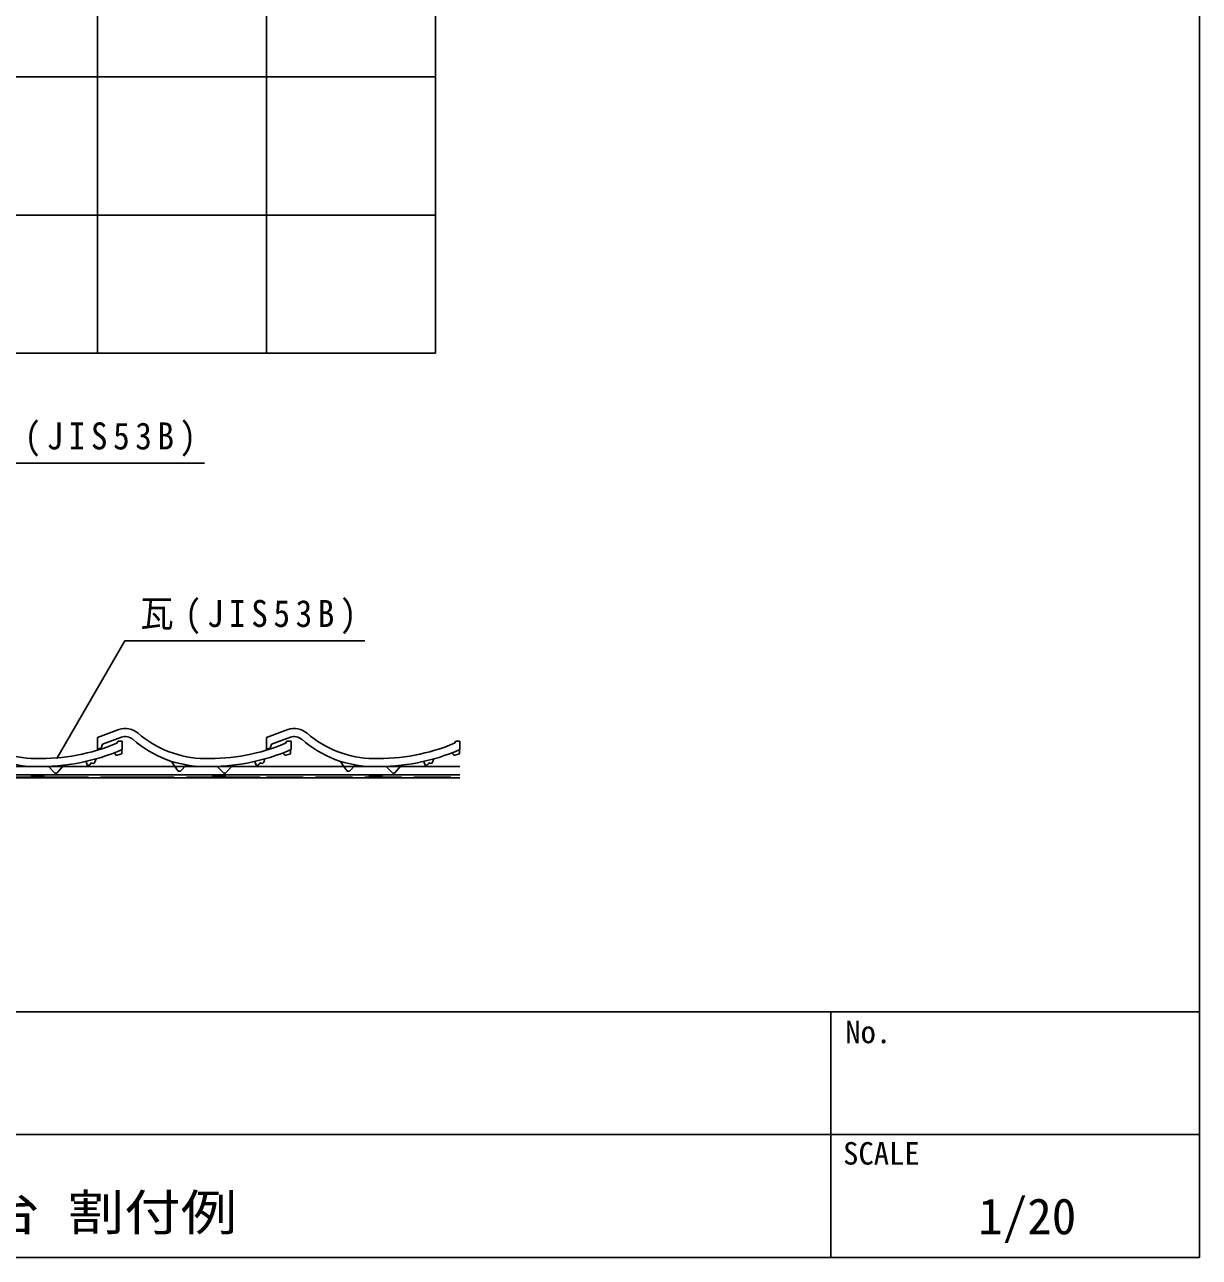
# Model space of a CAD drawing. Units: millimetres on the paper, enlarged 10 times, with parts at other scales. Extents: x -4356 to 3884, y -2974 to 2806.
# Drawn here: x -1273 to -316, y -2974 to -1971 of the extents above; entities that cross this region are included whole.
import ezdxf
from ezdxf.enums import TextEntityAlignment as Align

# ---------------------------------------------------------------- set-up
doc = ezdxf.new("R2010")
doc.units = ezdxf.units.MM
doc.header["$LTSCALE"] = 10
doc.linetypes.add('DASHED3', pattern=[4, 3, -1])
doc.linetypes.add('LONG_DASHED1', pattern=[7, 6, -1])
doc.layers.add('2-0', color=4, linetype='Continuous')
doc.layers.add('F-0', color=7, linetype='Continuous')
doc.styles.add('ＭＳ ゴシック', font='')
doc.styles.get('ＭＳ ゴシック').set_extended_font_data('MS Gothic')

msp = doc.modelspace()

# ---------------------------------------------------------------- linework, layer by layer
at = {"layer": '2-0'}
for p, q in [((-1213.21, -804.79), (-1213.21, -2238.44)), ((-1075.71, -804.79), (-1075.71, -2238.44)), ((-938.21, -804.79), (-938.21, -2238.44)), ((-3550.71, -2013.44), (-938.21, -2013.44)), ((-3550.71, -2125.94), (-938.21, -2125.94)), ((-3550.71, -2238.44), (-938.21, -2238.44)), ((-1195.87, -2544.84), (-1213.21, -2551.16)), ((-1058.37, -2544.84), (-1075.71, -2551.16)), ((-1213.21, -2551.16), (-1213.21, -2560.97)), ((-1209.14, -2556.6), (-1210.21, -2559.94)), ((-1193.64, -2550.95), (-1209.14, -2556.6)), ((-1196.51, -2554.16), (-1197.63, -2555.98)), ((-1196.51, -2554.16), (-1193.21, -2554.16)), ((-1193.21, -2554.16), (-1193.21, -2561.17)), ((-1075.71, -2551.16), (-1075.71, -2560.97)), ((-1075.71, -2551.16), (-1075.71, -2560.97)), ((-1071.64, -2556.6), (-1072.71, -2559.94)), ((-1056.14, -2550.95), (-1071.64, -2556.6)), ((-1059.01, -2554.16), (-1060.13, -2555.98)), ((-1059.01, -2554.16), (-1055.71, -2554.16)), ((-1055.71, -2554.16), (-1055.71, -2561.17)), ((-921.51, -2554.16), (-922.63, -2555.98)), ((-921.51, -2554.16), (-918.21, -2554.16)), ((-918.21, -2554.16), (-918.21, -2561.17)), ((-1215.4, -2571.47), (-1214.42, -2568.51)), ((-1210.21, -2559.94), (-1213.21, -2560.73)), ((-1199.08, -2563.52), (-1198.93, -2564.86)), ((-1197.31, -2565.64), (-1193.5, -2564.63)), ((-1193.5, -2561.29), (-1193.5, -2564.63)), ((-1077.9, -2571.47), (-1076.92, -2568.51)), ((-1072.71, -2559.94), (-1075.71, -2560.73)), ((-1061.58, -2563.52), (-1061.43, -2564.86)), ((-1059.81, -2565.64), (-1056, -2564.63)), ((-1056, -2561.29), (-1056, -2564.63)), ((-940.4, -2571.47), (-939.42, -2568.51)), ((-924.08, -2563.52), (-923.93, -2564.86)), ((-922.31, -2565.64), (-918.5, -2564.63)), ((-918.5, -2561.29), (-918.5, -2564.63)), ((-1350.71, -2574.92), (-1055.71, -2574.92)), ((-1247.89, -2580.3), (-1253.21, -2574.81)), ((-1246.45, -2580.3), (-1240.71, -2573.83)), ((-1221.6, -2573.66), (-1222.6, -2570.68)), ((-1147.48, -2578.6), (-1153.21, -2570.57)), ((-1147.48, -2578.6), (-1145.71, -2578.6)), ((-1145.71, -2578.6), (-1140.71, -2573.65)), ((-1110.39, -2580.3), (-1115.71, -2574.81)), ((-1084.1, -2573.66), (-1085.1, -2570.68)), ((-1075.71, -2574.92), (-918.21, -2574.92)), ((-1009.98, -2578.6), (-1015.71, -2570.57)), ((-1009.98, -2578.6), (-1008.21, -2578.6)), ((-1008.21, -2578.6), (-1003.21, -2573.65)), ((-972.89, -2580.3), (-978.21, -2574.81)), ((-971.45, -2580.3), (-965.71, -2573.83)), ((-946.6, -2573.66), (-947.6, -2570.68)), ((-1350.71, -2581.75), (-1055.71, -2581.75)), ((-1350.71, -2584.03), (-1055.71, -2584.03)), ((-1266.89, -2581.92), (-1266.89, -2583.42)), ((-1256.89, -2581.92), (-1266.89, -2581.92)), ((-1247.89, -2580.3), (-1246.45, -2580.3)), ((-1075.71, -2581.75), (-918.21, -2581.75)), ((-1075.71, -2584.03), (-918.21, -2584.03)), ((-991.89, -2581.92), (-991.89, -2583.42)), ((-981.89, -2581.92), (-991.89, -2581.92)), ((-972.89, -2580.3), (-971.45, -2580.3))]:
    msp.add_line(p, q, dxfattribs=at)
at = {"layer": '2-0', "color": 7}
msp.add_line((-3550.71, -2584.03), (-938.21, -2584.03), dxfattribs=at)
at = {"layer": '2-0', "linetype": 'LONG_DASHED1'}
msp.add_line((-1350.71, -2583.61), (-1055.71, -2583.61), dxfattribs=at)
at = {"layer": '2-0', "linetype": 'DASHED3'}
msp.add_line((-1075.71, -2583.61), (-918.21, -2583.61), dxfattribs=at)
at = {"layer": '2-0'}
for points in [[(-1397.26, -2196.75), (-1321.52, -2327.94), (-1126.09, -2327.94)], [(-1246.34, -2568.36), (-1190.98, -2472.48), (-995.56, -2472.48)], [(-1110.39, -2580.3), (-1108.95, -2580.3), (-1103.21, -2573.83)], [(-1266.89, -2583.42), (-1256.89, -2583.42), (-1256.89, -2581.92)], [(-991.89, -2583.42), (-981.89, -2583.42), (-981.89, -2581.92)]]:
    msp.add_lwpolyline(points, dxfattribs=at)
msp.add_lwpolyline([(-1109.41, -2581.92), (-1119.41, -2581.92), (-1119.41, -2583.42), (-1109.41, -2583.42)], close=True, dxfattribs=at)
for centre, radius, start, end in [((-1262.14, -2483.16), 85.27, 229.35539, 269.0526), ((-1190.64, -2559.97), 16, 49.17389, 109.06519), ((-1124.64, -2483.16), 85.27, 229.35539, 269.0526), ((-1053.14, -2559.97), 16, 49.17389, 109.06519), ((-987.14, -2483.16), 85.27, 229.35539, 269.0526), ((-1263.25, -2486.08), 88.84, 228.618, 269.5943), ((-1260.13, -2405.62), 162.83, 268.79489, 292.5694), ((-1190.64, -2559.97), 9.5, 49.17389, 109.06519), ((-1125.75, -2486.08), 88.84, 228.618, 269.5943), ((-1122.63, -2405.62), 162.83, 268.79489, 292.5694), ((-1053.14, -2559.97), 9.5, 49.17389, 109.06519), ((-988.25, -2486.08), 88.84, 228.618, 269.5943), ((-985.13, -2405.62), 162.83, 268.79489, 292.5694), ((-1260.13, -2405.62), 169.33, 268.79489, 293.27849), ((-1197.64, -2564.25), 1.43, 205.23099, 283.35719), ((-1122.63, -2405.62), 169.33, 268.79489, 293.27849), ((-1060.14, -2564.25), 1.43, 205.23099, 283.35719), ((-985.13, -2405.62), 169.33, 268.79489, 293.27849), ((-922.64, -2564.25), 1.43, 205.23099, 283.35719), ((-1220.73, -2571.62), 2.21, 246.91379, 355.81259), ((-1217.1, -2570.31), 2.06, 225.85519, 325.69739), ((-1083.23, -2571.62), 2.21, 246.91379, 355.81259), ((-1079.6, -2570.31), 2.06, 225.85519, 325.69739), ((-945.73, -2571.62), 2.21, 246.91379, 355.81259), ((-942.1, -2570.31), 2.06, 225.85519, 325.69739)]:
    msp.add_arc(centre, radius, start, end, dxfattribs=at)
at = {"layer": 'F-0', "color": 5}
for p, q in [((-316.26, -164.5), (-316.26, -2974.5)), ((-4356.26, -2774.5), (-316.26, -2774.5)), ((-316.26, -2974.5), (-4356.26, -2974.5))]:
    msp.add_line(p, q, dxfattribs=at)
at = {"layer": 'F-0', "color": 2}
for p, q in [((-616.26, -2774.5), (-616.26, -2974.5)), ((-1816.26, -2874.5), (-316.26, -2874.5))]:
    msp.add_line(p, q, dxfattribs=at)

# ---------------------------------------------------------------- texts
at = {"layer": '2-0', "color": 7, "char_height": 21.99, "attachment_point": 7, "style": 'ＭＳ ゴシック'}
for insert in [(-1308.87, -2322.6), (-1178.33, -2467.14)]:
    msp.add_mtext('\\T1.34;\\W0.9;瓦(JIS53B)', dxfattribs=dict(at, insert=insert))
at = {"layer": 'F-0', "color": 4, "style": 'ＭＳ ゴシック'}
for s, p in [('No.', (-604.49, -2805.66)), ('SCALE', (-606.26, -2904.5))]:
    msp.add_text(s, height=18.33, dxfattribs=at).set_placement(p, align=Align.BOTTOM_LEFT)
at = {"layer": 'F-0', "style": 'ＭＳ ゴシック', "width": 1.15}
msp.add_text('瓦屋根用集熱パネル架台 割付例', height=29.33, dxfattribs=at).set_placement((-1766.55, -2961.39), align=Align.BOTTOM_LEFT)
at = {"layer": 'F-0', "style": 'ＭＳ ゴシック'}
msp.add_text('1/20', height=29.33, dxfattribs=at).set_placement((-496.26, -2964.5), align=Align.BOTTOM_LEFT)

doc.saveas('drawing.dxf')
